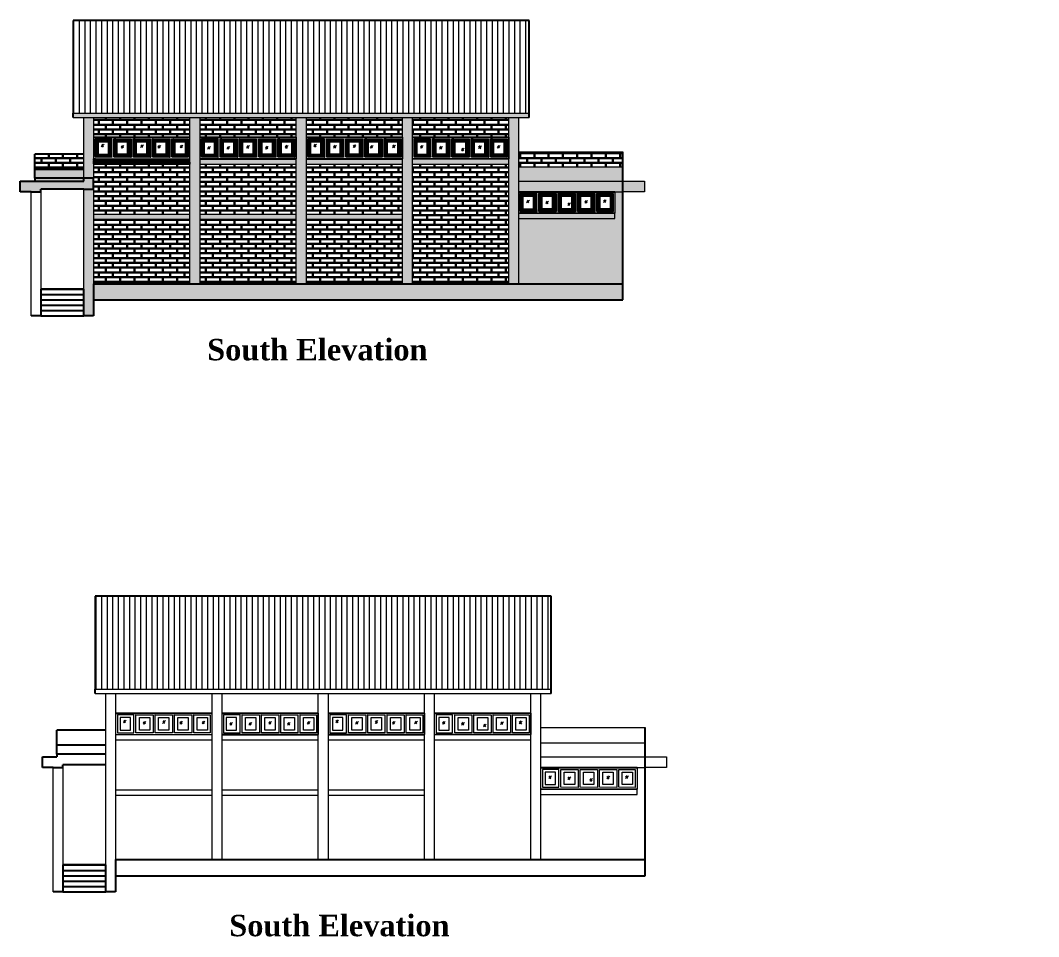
# Model space of a CAD drawing. Header units: inches. Extents: x -6800 to 96653, y -25814 to 17379.
# Drawn here: x 39326 to 40466, y -73 to 953 of the extents above; entities that cross this region are included whole.
import ezdxf

# ---------------------------------------------------------------- set-up
doc = ezdxf.new("R2010")
doc.units = ezdxf.units.IN
doc.header["$MEASUREMENT"] = 0
for name, color, linetype, lineweight in [('furniture', 44, 'Continuous', 15), ('Wall', 90, 'Continuous', 30), ('Win ele', 211, 'Continuous', 15), ('windows', 4, 'Continuous', 13)]:
    doc.layers.add(name, color=color, linetype=linetype, lineweight=lineweight)
doc.styles.get("Standard").update_dxf_attribs({"font": 'arial.ttf'})
pattern_1 = [(0, (15229.343, -2657.8174), (0, 5.334), []), (90, (15229.343, -2657.8174), (-8, 5.334), [5.334, -5.334])]
pattern_2 = [(90, (15229.343, -2657.8174), (-6.25, 0), [])]

msp = doc.modelspace()

# ---------------------------------------------------------------- hatches: boundary and pattern name
at = {"true_color": 0xffffff, "transparency": 33554646}
h = msp.add_hatch(dxfattribs=at)
h.set_pattern_fill('ANSI31')
h.set_pattern_definition([(45, (15229.34297, -2657.81744), (-0.08838834765, 0.08838834765), [])])
h.paths.add_polyline_path([(39515.6, 797.9), (39429.2, 797.9), (39407.6, 797.9), (39407.6, 791.9), (39515.6, 791.9)])
h.paths.add_polyline_path([(39428.1, 819.9), (39409.6, 819.9), (39409.6, 799.9), (39428.1, 799.9)])
h.paths.add_polyline_path([(39424.2, 802.9), (39412.6, 802.9), (39412.6, 816.9), (39424.2, 816.9)], flags=16)
h.paths.add_polyline_path([(39449.7, 819.9), (39430.4, 819.9), (39430.4, 799.9), (39449.7, 799.9)])
h.paths.add_polyline_path([(39434.2, 816.9), (39445.8, 816.9), (39445.8, 802.9), (39434.2, 802.9)], flags=16)
h.paths.add_polyline_path([(39471.3, 819.9), (39452, 819.9), (39452, 799.9), (39471.3, 799.9)])
h.paths.add_polyline_path([(39455.8, 816.9), (39467.4, 816.9), (39467.4, 802.9), (39455.8, 802.9)], flags=16)
h.paths.add_polyline_path([(39513.7, 819.9), (39495.2, 819.9), (39495.2, 799.9), (39513.7, 799.9)])
h.paths.add_polyline_path([(39510.6, 802.9), (39499, 802.9), (39499, 816.9), (39510.6, 816.9)], flags=16)
h.paths.add_polyline_path([(39492.9, 819.9), (39473.6, 819.9), (39473.6, 799.9), (39492.9, 799.9)])
h.paths.add_polyline_path([(39489, 802.9), (39477.4, 802.9), (39477.4, 816.9), (39489, 816.9)], flags=16)
h.paths.add_polyline_path([(39547.1, 819.9), (39528.6, 819.9), (39528.6, 799.9), (39547.1, 799.9)])
h.paths.add_polyline_path([(39531.6, 816.9), (39543.2, 816.9), (39543.2, 802.9), (39531.6, 802.9)], flags=16)
h.paths.add_polyline_path([(39568.7, 819.9), (39549.4, 819.9), (39549.4, 799.9), (39568.7, 799.9)])
h.paths.add_polyline_path([(39553.2, 816.9), (39564.8, 816.9), (39564.8, 802.9), (39553.2, 802.9)], flags=16)
h.paths.add_polyline_path([(39590.3, 819.9), (39571, 819.9), (39571, 799.9), (39590.3, 799.9)])
h.paths.add_polyline_path([(39586.4, 802.9), (39574.8, 802.9), (39574.8, 816.9), (39586.4, 816.9)], flags=16)
h.paths.add_polyline_path([(39611.9, 819.9), (39592.6, 819.9), (39592.6, 799.9), (39611.9, 799.9)])
h.paths.add_polyline_path([(39596.4, 816.9), (39608, 816.9), (39608, 802.9), (39596.4, 802.9)], flags=16)
h.paths.add_polyline_path([(39632.7, 819.9), (39614.2, 819.9), (39614.2, 799.9), (39632.7, 799.9)])
h.paths.add_polyline_path([(39618, 816.9), (39629.6, 816.9), (39629.6, 802.9), (39618, 802.9)], flags=16)
h.paths.add_polyline_path([(39989.7, 758.9), (39971.2, 758.9), (39971.2, 738.9), (39989.7, 738.9)])
h.paths.add_polyline_path([(39986.6, 741.9), (39975, 741.9), (39975, 755.9), (39986.6, 755.9)], flags=16)
h.paths.add_polyline_path([(39968.9, 758.9), (39949.6, 758.9), (39949.6, 738.9), (39968.9, 738.9)])
h.paths.add_polyline_path([(39965, 741.9), (39953.4, 741.9), (39953.4, 755.9), (39965, 755.9)], flags=16)
h.paths.add_polyline_path([(39947.3, 758.9), (39928, 758.9), (39928, 738.9), (39947.3, 738.9)])
h.paths.add_polyline_path([(39943.4, 741.9), (39931.8, 741.9), (39931.8, 755.9), (39943.4, 755.9)], flags=16)
h.paths.add_polyline_path([(39925.7, 758.9), (39906.4, 758.9), (39906.4, 738.9), (39925.7, 738.9)])
h.paths.add_polyline_path([(39910.2, 741.9), (39910.2, 755.9), (39921.8, 755.9), (39921.8, 741.9)], flags=16)
h.paths.add_polyline_path([(39904.1, 758.9), (39885.6, 758.9), (39885.6, 738.9), (39904.1, 738.9)])
h.paths.add_polyline_path([(39888.6, 741.9), (39888.6, 755.9), (39900.2, 755.9), (39900.2, 741.9)], flags=16)
h.paths.add_polyline_path([(39870.7, 819.9), (39852.2, 819.9), (39852.2, 799.9), (39870.7, 799.9)])
h.paths.add_polyline_path([(39867.6, 816.9), (39867.6, 802.9), (39856, 802.9), (39856, 816.9)], flags=16)
h.paths.add_polyline_path([(39849.9, 819.9), (39830.6, 819.9), (39830.6, 799.9), (39849.9, 799.9)])
h.paths.add_polyline_path([(39846, 816.9), (39846, 802.9), (39834.4, 802.9), (39834.4, 816.9)], flags=16)
h.paths.add_polyline_path([(39828.3, 819.9), (39809, 819.9), (39809, 799.9), (39828.3, 799.9)])
h.paths.add_polyline_path([(39812.8, 816.9), (39824.4, 816.9), (39824.4, 802.9), (39812.8, 802.9)], flags=16)
h.paths.add_polyline_path([(39806.7, 819.9), (39787.4, 819.9), (39787.4, 799.9), (39806.7, 799.9)])
h.paths.add_polyline_path([(39802.8, 816.9), (39802.8, 802.9), (39791.2, 802.9), (39791.2, 816.9)], flags=16)
h.paths.add_polyline_path([(39785.1, 819.9), (39766.6, 819.9), (39766.6, 799.9), (39785.1, 799.9)])
h.paths.add_polyline_path([(39781.2, 816.9), (39781.2, 802.9), (39769.6, 802.9), (39769.6, 816.9)], flags=16)
h.paths.add_polyline_path([(39666.1, 819.9), (39647.6, 819.9), (39647.6, 799.9), (39666.1, 799.9)])
h.paths.add_polyline_path([(39662.2, 816.9), (39662.2, 802.9), (39650.6, 802.9), (39650.6, 816.9)], flags=16)
h.paths.add_polyline_path([(39687.7, 819.9), (39668.4, 819.9), (39668.4, 799.9), (39687.7, 799.9)])
h.paths.add_polyline_path([(39683.8, 816.9), (39683.8, 802.9), (39672.2, 802.9), (39672.2, 816.9)], flags=16)
h.paths.add_polyline_path([(39709.3, 819.9), (39690, 819.9), (39690, 799.9), (39709.3, 799.9)])
h.paths.add_polyline_path([(39705.4, 816.9), (39705.4, 802.9), (39693.8, 802.9), (39693.8, 816.9)], flags=16)
h.paths.add_polyline_path([(39730.9, 819.9), (39711.6, 819.9), (39711.6, 799.9), (39730.9, 799.9)])
h.paths.add_polyline_path([(39727, 816.9), (39727, 802.9), (39715.4, 802.9), (39715.4, 816.9)], flags=16)
h.paths.add_polyline_path([(39751.7, 819.9), (39733.2, 819.9), (39733.2, 799.9), (39751.7, 799.9)])
h.paths.add_polyline_path([(39748.6, 816.9), (39748.6, 802.9), (39737, 802.9), (39737, 816.9)], flags=16)
at = {"layer": 'Wall', "true_color": 0xed1f24, "transparency": 33554651}
h = msp.add_hatch(dxfattribs=at)
h.set_pattern_fill('AR-BRSTD', color=240, scale=2)
h.set_pattern_definition(pattern_1)
h.paths.add_polyline_path([(39634.6, 843.9), (39526.6, 843.9), (39526.6, 821.9), (39634.6, 821.9)])
h.paths.add_polyline_path([(39753.6, 843.9), (39645.6, 843.9), (39645.6, 821.9), (39753.6, 821.9)])
h.paths.add_polyline_path([(39515.6, 843.9), (39407.6, 843.9), (39407.6, 821.9), (39429.2, 821.9), (39515.6, 821.9)])
h.paths.add_polyline_path([(39872.6, 843.9), (39764.6, 843.9), (39764.6, 821.9), (39872.6, 821.9)])
h.paths.add_polyline_path([(39872.6, 791.9), (39764.6, 791.9), (39764.6, 657.9), (39872.6, 657.9)])
h.paths.add_polyline_path([(39753.6, 791.9), (39645.6, 791.9), (39645.6, 735.9), (39753.6, 735.9)])
h.paths.add_polyline_path([(39753.6, 729.9), (39645.6, 729.9), (39645.6, 657.9), (39753.6, 657.9)])
h.paths.add_polyline_path([(39634.6, 729.9), (39526.6, 729.9), (39526.6, 657.9), (39634.6, 657.9)])
h.paths.add_polyline_path([(39634.6, 791.9), (39526.6, 791.9), (39526.6, 735.9), (39634.6, 735.9)])
h.paths.add_polyline_path([(39515.6, 791.9), (39407.6, 791.9), (39407.6, 735.9), (39515.6, 735.9)])
h.paths.add_polyline_path([(39515.6, 729.9), (39407.6, 729.9), (39407.6, 657.9), (39515.6, 657.9)])
at = {"layer": 'Wall', "true_color": 0xbaa52c, "transparency": 33554651}
h = msp.add_hatch(color=55, dxfattribs=at)
h.dxf.hatch_style = 1
h.paths.add_polyline_path([(39515.6, 821.9), (39429.2, 821.9), (39407.6, 821.9), (39407.6, 797.9), (39429.2, 797.9), (39515.6, 797.9)])
h.paths.add_polyline_path([(39430.4, 819.9), (39449.7, 819.9), (39449.7, 799.9), (39430.4, 799.9)], flags=16)
h.paths.add_polyline_path([(39428.1, 819.9), (39428.1, 799.9), (39409.6, 799.9), (39409.6, 819.9)], flags=16)
h.paths.add_polyline_path([(39434.2, 816.9), (39445.8, 816.9), (39445.8, 802.9), (39434.2, 802.9)], flags=0)
h.paths.add_polyline_path([(39424.2, 816.9), (39424.2, 802.9), (39412.6, 802.9), (39412.6, 816.9)], flags=0)
h.paths.add_polyline_path([(39452, 819.9), (39471.3, 819.9), (39471.3, 799.9), (39452, 799.9)], flags=16)
h.paths.add_polyline_path([(39455.8, 816.9), (39467.4, 816.9), (39467.4, 802.9), (39455.8, 802.9)], flags=0)
h.paths.add_polyline_path([(39473.6, 819.9), (39492.9, 819.9), (39492.9, 799.9), (39473.6, 799.9)], flags=16)
h.paths.add_polyline_path([(39477.4, 816.9), (39489, 816.9), (39489, 802.9), (39477.4, 802.9)], flags=0)
h.paths.add_polyline_path([(39495.2, 819.9), (39513.7, 819.9), (39513.7, 799.9), (39495.2, 799.9)], flags=16)
h.paths.add_polyline_path([(39499, 816.9), (39510.6, 816.9), (39510.6, 802.9), (39499, 802.9)], flags=0)
h.paths.add_polyline_path([(39634.6, 821.9), (39526.6, 821.9), (39526.6, 797.9), (39634.6, 797.9)])
h.paths.add_polyline_path([(39547.1, 819.9), (39547.1, 799.9), (39528.6, 799.9), (39528.6, 819.9)], flags=16)
h.paths.add_polyline_path([(39531.6, 816.9), (39543.2, 816.9), (39543.2, 802.9), (39531.6, 802.9)], flags=0)
h.paths.add_polyline_path([(39549.4, 819.9), (39568.7, 819.9), (39568.7, 799.9), (39549.4, 799.9)], flags=16)
h.paths.add_polyline_path([(39553.2, 816.9), (39564.8, 816.9), (39564.8, 802.9), (39553.2, 802.9)], flags=0)
h.paths.add_polyline_path([(39571, 819.9), (39590.3, 819.9), (39590.3, 799.9), (39571, 799.9)], flags=16)
h.paths.add_polyline_path([(39574.8, 816.9), (39586.4, 816.9), (39586.4, 802.9), (39574.8, 802.9)], flags=0)
h.paths.add_polyline_path([(39592.6, 819.9), (39611.9, 819.9), (39611.9, 799.9), (39592.6, 799.9)], flags=16)
h.paths.add_polyline_path([(39596.4, 816.9), (39608, 816.9), (39608, 802.9), (39596.4, 802.9)], flags=0)
h.paths.add_polyline_path([(39614.2, 819.9), (39632.7, 819.9), (39632.7, 799.9), (39614.2, 799.9)], flags=16)
h.paths.add_polyline_path([(39618, 816.9), (39629.6, 816.9), (39629.6, 802.9), (39618, 802.9)], flags=0)
h.paths.add_polyline_path([(39753.6, 821.9), (39645.6, 821.9), (39645.6, 797.9), (39753.6, 797.9)])
h.paths.add_polyline_path([(39687.7, 819.9), (39687.7, 799.9), (39668.4, 799.9), (39668.4, 819.9)], flags=16)
h.paths.add_polyline_path([(39690, 819.9), (39709.3, 819.9), (39709.3, 799.9), (39690, 799.9)], flags=16)
h.paths.add_polyline_path([(39683.8, 816.9), (39683.8, 802.9), (39672.2, 802.9), (39672.2, 816.9)], flags=0)
h.paths.add_polyline_path([(39693.8, 816.9), (39705.4, 816.9), (39705.4, 802.9), (39693.8, 802.9)], flags=0)
h.paths.add_polyline_path([(39666.1, 819.9), (39666.1, 799.9), (39647.6, 799.9), (39647.6, 819.9)], flags=16)
h.paths.add_polyline_path([(39711.6, 819.9), (39730.9, 819.9), (39730.9, 799.9), (39711.6, 799.9)], flags=16)
h.paths.add_polyline_path([(39662.2, 816.9), (39662.2, 802.9), (39650.6, 802.9), (39650.6, 816.9)], flags=0)
h.paths.add_polyline_path([(39715.4, 816.9), (39727, 816.9), (39727, 802.9), (39715.4, 802.9)], flags=0)
h.paths.add_polyline_path([(39733.2, 819.9), (39751.7, 819.9), (39751.7, 799.9), (39733.2, 799.9)], flags=16)
h.paths.add_polyline_path([(39737, 816.9), (39748.6, 816.9), (39748.6, 802.9), (39737, 802.9)], flags=0)
h.paths.add_polyline_path([(39872.6, 821.9), (39764.6, 821.9), (39764.6, 797.9), (39872.6, 797.9)])
h.paths.add_polyline_path([(39787.4, 819.9), (39806.7, 819.9), (39806.7, 799.9), (39787.4, 799.9)], flags=16)
h.paths.add_polyline_path([(39785.1, 819.9), (39785.1, 799.9), (39766.6, 799.9), (39766.6, 819.9)], flags=16)
h.paths.add_polyline_path([(39791.2, 816.9), (39802.8, 816.9), (39802.8, 802.9), (39791.2, 802.9)], flags=0)
h.paths.add_polyline_path([(39781.2, 816.9), (39781.2, 802.9), (39769.6, 802.9), (39769.6, 816.9)], flags=0)
h.paths.add_polyline_path([(39809, 819.9), (39828.3, 819.9), (39828.3, 799.9), (39809, 799.9)], flags=16)
h.paths.add_polyline_path([(39812.8, 816.9), (39824.4, 816.9), (39824.4, 802.9), (39812.8, 802.9)], flags=0)
h.paths.add_polyline_path([(39830.6, 819.9), (39849.9, 819.9), (39849.9, 799.9), (39830.6, 799.9)], flags=16)
h.paths.add_polyline_path([(39834.4, 816.9), (39846, 816.9), (39846, 802.9), (39834.4, 802.9)], flags=0)
h.paths.add_polyline_path([(39852.2, 819.9), (39870.7, 819.9), (39870.7, 799.9), (39852.2, 799.9)], flags=16)
h.paths.add_polyline_path([(39856, 816.9), (39867.6, 816.9), (39867.6, 802.9), (39856, 802.9)], flags=0)
h.paths.add_polyline_path([(42665.9, 760.9), (42558.9, 760.9), (42558.9, 698.9), (42665.9, 698.9)])
h.paths.add_polyline_path([(42582.4, 758.6), (42602.2, 758.4), (42602.2, 740.4), (42603.2, 740.4), (42603.2, 758.4), (42622.6, 758.4), (42622.6, 740.4), (42623.6, 740.4), (42623.6, 758.4), (42643, 758.4), (42643, 740.4), (42644, 740.4), (42644, 758.4), (42663.4, 758.4), (42663.4, 740.4), (42643, 740.4), (42622.6, 740.4), (42602.2, 740.4), (42580.8, 740.4), (42561.4, 740.4), (42561.4, 758.4), (42581.4, 758.5), (42581.4, 740.4), (42582.4, 740.4)], flags=16)
h.paths.add_polyline_path([(42585.1, 755.4), (42599.2, 755.4), (42599.2, 743.4), (42585.1, 743.4)], flags=0)
h.paths.add_polyline_path([(42578.5, 755.4), (42578.5, 743.4), (42564.4, 743.4), (42564.4, 755.4)], flags=0)
h.paths.add_polyline_path([(42602.2, 738.4), (42622.6, 738.4), (42643, 738.4), (42663.4, 738.4), (42663.4, 701.4), (42644, 701.4), (42644, 738.4), (42643, 738.4), (42643, 701.4), (42623.6, 701.4), (42623.6, 738.4), (42622.6, 738.4), (42622.6, 701.4), (42603.2, 701.4), (42603.2, 738.4), (42602.2, 738.4), (42602.2, 701.4), (42582.4, 701.4), (42582.4, 738.4), (42581.4, 738.4), (42581.4, 701.4), (42561.4, 701.4), (42561.4, 738.4), (42580.8, 738.4)], flags=16)
h.paths.add_polyline_path([(42606.2, 755.4), (42619.6, 755.4), (42619.6, 743.4), (42606.2, 743.4)], flags=0)
h.paths.add_polyline_path([(42585, 735.2), (42599.2, 735.4), (42599.2, 704.4), (42585, 704.2)], flags=0)
h.paths.add_polyline_path([(42578.6, 735.4), (42578.6, 704.4), (42564.4, 704.4), (42564.4, 735.4)], flags=0)
h.paths.add_polyline_path([(42606.2, 735.4), (42619.6, 735.4), (42619.6, 704.4), (42606.2, 704.4)], flags=0)
h.paths.add_polyline_path([(42626.6, 755.4), (42640, 755.4), (42640, 743.4), (42626.6, 743.4)], flags=0)
h.paths.add_polyline_path([(42626.6, 735.4), (42640, 735.4), (42640, 704.4), (42626.6, 704.4)], flags=0)
h.paths.add_polyline_path([(42644, 758.4), (42663.4, 758.4), (42663.4, 740.4), (42644, 740.4)], flags=0)
h.paths.add_polyline_path([(42647, 755.4), (42660.4, 755.4), (42660.4, 743.4), (42647, 743.4)], flags=0)
h.paths.add_polyline_path([(42644, 738.4), (42663.4, 738.4), (42663.4, 701.4), (42644, 701.4)], flags=0)
h.paths.add_polyline_path([(42647, 735.4), (42660.4, 735.4), (42660.4, 704.4), (42647, 704.4)], flags=0)
h.paths.add_polyline_path([(42879.9, 741.9), (42819.9, 741.9), (42819.9, 657.9), (42822.4, 657.9), (42822.4, 739.4), (42877.4, 739.4), (42877.4, 657.9), (42879.9, 657.9)])
at = {"layer": 'Wall', "true_color": 0xed1f24, "transparency": 33554651}
h = msp.add_hatch(dxfattribs=at)
h.set_pattern_fill('AR-BRSTD', color=240, scale=2)
h.set_pattern_definition(pattern_1)
h.paths.add_polyline_path([(39396.6, 802.9), (39341.7, 802.9), (39341.7, 785.9), (39396.6, 785.9)])
h = msp.add_hatch(dxfattribs=at)
h.set_pattern_fill('AR-BRSTD', color=240, scale=2)
h.set_pattern_definition(pattern_1)
h.paths.add_polyline_path([(40000.6, 760.9), (39991.6, 760.9), (39991.6, 736.9), (39991.6, 730.9), (39883.6, 730.9), (39883.6, 657.9), (40000.6, 657.9)])
h.paths.add_polyline_path([(40911.3, 760.9), (40807.8, 760.9), (40807.8, 657.9), (40911.3, 657.9)])
h.paths.add_polyline_path([(40796.8, 760.9), (40688.8, 760.9), (40688.8, 657.9), (40796.8, 657.9)])
h.paths.add_polyline_path([(40677.8, 760.9), (40575.3, 760.9), (40575.3, 657.9), (40677.8, 657.9)])
h.paths.add_polyline_path([(40881.9, 802.9), (40636.5, 802.9), (40575.3, 802.9), (40911.3, 802.9)])
h.paths.add_polyline_path([(41929.9, 760.9), (41747.9, 760.9), (41747.9, 700.9), (41747.9, 695.9), (41723.9, 695.9), (41723.9, 700.9), (41723.9, 760.9), (41717.9, 760.9), (41573.9, 760.9), (41573.9, 657.9), (41929.9, 657.9)])
h.paths.add_polyline_path([(41908.9, 805.7), (41605.9, 805.7), (41583.9, 805.7), (41919.9, 805.7)], flags=16)
h.paths.add_polyline_path([(41929.9, 805.7), (41573.9, 805.7), (41573.9, 785.9), (41929.9, 785.9)])
h.paths.add_polyline_path([(42784.9, 763.9), (42676.9, 763.9), (42676.9, 657.9), (42784.9, 657.9)])
h.paths.add_polyline_path([(42903.9, 763.9), (42795.9, 763.9), (42795.9, 657.9), (42819.9, 657.9), (42819.9, 741.9), (42879.9, 741.9), (42879.9, 657.9), (42903.9, 657.9)])
h.paths.add_polyline_path([(43022.9, 763.9), (42914.9, 763.9), (42914.9, 657.9), (43022.9, 657.9)])
h.paths.add_polyline_path([(43141.9, 763.9), (43130.3, 763.9), (43033.9, 763.9), (43033.9, 657.9), (43141.9, 657.9)])
h.paths.add_polyline_path([(43207.8, 802.9), (43141.9, 802.9), (43141.9, 800.4), (43141.9, 785.9), (43207.8, 785.9)])
h.paths.add_polyline_path([(42665.9, 805.7), (42548.9, 805.7), (42548.9, 785.9), (42665.9, 785.9)])
h.paths.add_polyline_path([(42558.9, 760.9), (42548.9, 760.9), (42548.9, 657.9), (42665.9, 657.9), (42665.9, 693.9), (42558.9, 693.9), (42558.9, 698.9)])
h = msp.add_hatch(dxfattribs=at)
h.set_pattern_fill('AR-BRSTD', color=240, scale=2)
h.set_pattern_definition(pattern_1)
h.paths.add_polyline_path([(40000.6, 805.7), (39883.6, 805.7), (39883.6, 788.7), (40000.6, 788.7)])
at = {"layer": 'Wall', "true_color": 0xbaa52c, "transparency": 33554651}
h = msp.add_hatch(color=55, dxfattribs=at)
h.dxf.hatch_style = 1
h.paths.add_polyline_path([(39991.6, 760.9), (39883.6, 760.9), (39883.6, 736.9), (39991.6, 736.9)])
h.paths.add_polyline_path([(39971.2, 738.9), (39971.2, 758.9), (39989.7, 758.9), (39989.7, 738.9)], flags=16)
h.paths.add_polyline_path([(39975, 741.9), (39975, 755.9), (39986.6, 755.9), (39986.6, 741.9)], flags=0)
h.paths.add_polyline_path([(39968.9, 738.9), (39949.6, 738.9), (39949.6, 758.9), (39968.9, 758.9)], flags=16)
h.paths.add_polyline_path([(39965, 741.9), (39953.4, 741.9), (39953.4, 755.9), (39965, 755.9)], flags=0)
h.paths.add_polyline_path([(39947.3, 738.9), (39928, 738.9), (39928, 758.9), (39947.3, 758.9)], flags=16)
h.paths.add_polyline_path([(39943.4, 741.9), (39931.8, 741.9), (39931.8, 755.9), (39943.4, 755.9)], flags=0)
h.paths.add_polyline_path([(39925.7, 738.9), (39906.4, 738.9), (39906.4, 758.9), (39925.7, 758.9)], flags=16)
h.paths.add_polyline_path([(39921.8, 741.9), (39910.2, 741.9), (39910.2, 755.9), (39921.8, 755.9)], flags=0)
h.paths.add_polyline_path([(39904.1, 738.9), (39885.6, 738.9), (39885.6, 758.9), (39904.1, 758.9)], flags=16)
h.paths.add_polyline_path([(39900.2, 741.9), (39888.6, 741.9), (39888.6, 755.9), (39900.2, 755.9)], flags=0)
at = {"layer": 'Win ele', "transparency": 33554526}
h = msp.add_hatch(color=256, dxfattribs=at)
h.dxf.hatch_style = 1
h.paths.add_polyline_path([(39526.6, 843.9), (39515.6, 843.9), (39515.6, 657.9), (39526.6, 657.9)])
h.paths.add_polyline_path([(39645.6, 843.9), (39634.6, 843.9), (39634.6, 657.9), (39645.6, 657.9)])
h.paths.add_polyline_path([(39764.6, 843.9), (39753.6, 843.9), (39753.6, 657.9), (39764.6, 657.9)])
h.paths.add_polyline_path([(39883.6, 843.9), (39872.6, 843.9), (39872.6, 657.9), (39883.6, 657.9)])
h.paths.add_polyline_path([(42676.9, 947.5), (42665.9, 947.5), (42665.9, 639.9), (42676.9, 639.9)])
h.paths.add_polyline_path([(42795.9, 851.6), (42793.6, 851.6), (42784.9, 851.6), (42784.9, 639.9), (42795.9, 639.9)])
h.paths.add_polyline_path([(42914.9, 851.6), (42910.4, 851.6), (42903.9, 851.6), (42903.9, 639.9), (42914.9, 639.9)])
h.paths.add_polyline_path([(43033.9, 851.6), (43027.1, 851.6), (43022.9, 851.6), (43022.9, 639.9), (43033.9, 639.9)])
h.paths.add_polyline_path([(43152.9, 947.5), (43141.9, 947.5), (43141.9, 802.9), (43152.9, 802.9)])
h = msp.add_hatch(color=256, dxfattribs=at)
h.dxf.hatch_style = 1
h.paths.add_polyline_path([(39407.6, 843.9), (39396.6, 843.9), (39396.6, 775.9), (39407.6, 775.9)])
h = msp.add_hatch(color=256, dxfattribs=at)
h.dxf.hatch_style = 1
h.paths.add_polyline_path([(39634.6, 797.9), (39526.6, 797.9), (39526.6, 791.9), (39634.6, 791.9)])
h.paths.add_polyline_path([(39753.6, 797.9), (39645.6, 797.9), (39645.6, 791.9), (39753.6, 791.9)])
h.paths.add_polyline_path([(39872.6, 797.9), (39764.6, 797.9), (39764.6, 791.9), (39872.6, 791.9)])
h.paths.add_polyline_path([(39634.6, 735.9), (39526.6, 735.9), (39526.6, 729.9), (39634.6, 729.9)])
h.paths.add_polyline_path([(39753.6, 735.9), (39645.6, 735.9), (39645.6, 729.9), (39753.6, 729.9)])
h.paths.add_polyline_path([(39515.6, 735.9), (39407.6, 735.9), (39407.6, 729.9), (39515.6, 729.9)])
h.paths.add_polyline_path([(39991.6, 736.9), (39883.6, 736.9), (39883.6, 730.9), (39991.6, 730.9)])
h = msp.add_hatch(color=256, dxfattribs=at)
h.dxf.hatch_style = 1
h.paths.add_polyline_path([(40000.6, 788.7), (39883.6, 788.7), (39883.6, 772.9), (40000.6, 772.9)])
h = msp.add_hatch(color=256, dxfattribs=at)
h.dxf.hatch_style = 1
h.paths.add_polyline_path([(39396.6, 772.9), (39341.7, 772.9), (39325.6, 772.9), (39325.6, 760.9), (39337.6, 760.9), (39348.6, 760.9), (39348.6, 763.9), (39396.6, 763.9)])
h.paths.add_polyline_path([(39407.6, 775.9), (39396.6, 775.9), (39396.6, 763.9), (39407.6, 763.9)])
h = msp.add_hatch(color=256, dxfattribs=at)
h.dxf.hatch_style = 1
h.paths.add_polyline_path([(39396.6, 785.9), (39341.7, 785.9), (39341.7, 775.9), (39396.6, 775.9)])
h = msp.add_hatch(color=256, dxfattribs=at)
h.dxf.hatch_style = 1
h.paths.add_polyline_path([(39396.6, 775.9), (39341.7, 775.9), (39341.7, 772.9), (39396.6, 772.9)])
h = msp.add_hatch(color=256, dxfattribs=at)
h.dxf.hatch_style = 1
h.paths.add_polyline_path([(40000.6, 772.9), (39883.6, 772.9), (39883.6, 760.9), (39991.6, 760.9), (40000.6, 760.9)])
h = msp.add_hatch(color=256, dxfattribs=at)
h.dxf.hatch_style = 1
h.paths.add_polyline_path([(40024.6, 772.9), (40000.6, 772.9), (40000.6, 760.9), (40024.6, 760.9)])
h = msp.add_hatch(color=256, dxfattribs=at)
h.dxf.hatch_style = 1
h.paths.add_polyline_path([(39407.6, 763.9), (39396.6, 763.9), (39396.6, 639.9), (39396.6, 621.9), (39407.6, 621.9), (39407.6, 657.9)])
h = msp.add_hatch(color=256, dxfattribs=at)
h.dxf.hatch_style = 1
h.paths.add_polyline_path([(40000.6, 657.9), (39883.6, 657.9), (39407.6, 657.9), (39407.6, 639.9), (39872.6, 639.9), (40000.6, 639.9)])
at = {"layer": 'windows', "transparency": 33554687}
h = msp.add_hatch(dxfattribs=at)
h.set_pattern_fill('ANSI31', color=0, scale=50, angle=45)
h.set_pattern_definition(pattern_2)
h.paths.add_polyline_path([(39895.6, 952.8), (39384.6, 952.8), (39384.6, 848.9), (39895.6, 848.9)])
at = {"layer": 'windows', "true_color": 0xc7c8ca, "transparency": 33554687}
h = msp.add_hatch(color=9, dxfattribs=at)
h.dxf.hatch_style = 1
h.paths.add_polyline_path([(39895.6, 848.9), (39384.6, 848.9), (39384.6, 843.9), (39895.6, 843.9)])
at = {"layer": 'windows', "transparency": 33554687}
h = msp.add_hatch(dxfattribs=at)
h.set_pattern_fill('ANSI31', color=0, scale=50, angle=45)
h.set_pattern_definition(pattern_2)
h.paths.add_polyline_path([(39920.3, 307.9), (39409.3, 307.9), (39409.3, 204), (39920.3, 204)])

# ---------------------------------------------------------------- linework, layer by layer
at = {"transparency": 33554687}
for p, q in [((39895.6, 952.8), (39384.6, 952.8)), ((39384.6, 952.8), (39384.6, 848.9)), ((39895.6, 848.9), (39895.6, 952.8)), ((39384.6, 843.9), (39384.6, 848.9)), ((39895.6, 843.9), (39895.6, 848.9)), ((39407.6, 821.9), (39515.6, 821.9)), ((39526.6, 821.9), (39634.6, 821.9)), ((39645.6, 821.9), (39753.6, 821.9)), ((39764.6, 821.9), (39872.6, 821.9)), ((39341.7, 775.9), (39341.7, 802.9)), ((40000.6, 639.9), (40000.6, 805.7)), ((39526.6, 797.9), (39634.6, 797.9)), ((39645.6, 797.9), (39753.6, 797.9)), ((39396.6, 785.9), (39341.7, 785.9)), ((39396.6, 775.9), (39341.7, 775.9)), ((39341.7, 775.9), (39341.7, 772.9)), ((39396.6, 775.9), (39341.7, 775.9)), ((39341.7, 775.9), (39341.7, 772.9)), ((39407.6, 775.9), (39396.6, 775.9)), ((39396.6, 772.9), (39396.6, 775.9)), ((39407.6, 763.9), (39407.6, 775.9)), ((39325.6, 772.9), (39341.7, 772.9)), ((39325.6, 760.9), (39325.6, 772.9)), ((39341.7, 772.9), (39396.6, 772.9)), ((39337.6, 760.9), (39325.6, 760.9)), ((39337.6, 760.9), (39348.6, 760.9)), ((39396.6, 763.9), (39348.6, 763.9)), ((39348.6, 760.9), (39348.6, 763.9)), ((39396.6, 763.9), (39407.6, 763.9)), ((39883.6, 760.9), (39991.6, 760.9)), ((39348.6, 651.9), (39348.6, 621.9)), ((39396.6, 651.9), (39348.6, 651.9)), ((39348.6, 651.9), (39396.6, 651.9)), ((39396.6, 621.9), (39396.6, 651.9)), ((39407.6, 657.9), (39883.6, 657.9)), ((39407.6, 657.9), (39407.6, 621.9)), ((39883.6, 657.9), (40000.6, 657.9)), ((39348.6, 645.9), (39396.6, 645.9)), ((39348.6, 639.9), (39396.6, 639.9)), ((39396.6, 639.9), (39396.6, 639.9)), ((39407.6, 639.9), (39872.6, 639.9)), ((39515.6, 639.9), (39515.6, 639.9)), ((39634.6, 639.9), (39634.6, 639.9)), ((39753.6, 639.9), (39753.6, 639.9)), ((39872.6, 639.9), (40000.6, 639.9)), ((39872.6, 639.9), (39872.6, 639.9)), ((39348.6, 633.9), (39396.6, 633.9)), ((39348.6, 627.9), (39396.6, 627.9)), ((39348.6, 621.9), (39337.6, 621.9)), ((39348.6, 621.9), (39396.6, 621.9)), ((39407.6, 621.9), (39396.6, 621.9)), ((39920.3, 307.9), (39409.3, 307.9)), ((39409.3, 307.9), (39409.3, 204)), ((39920.3, 204), (39920.3, 307.9)), ((39409.3, 199), (39409.3, 204)), ((39920.3, 199), (39920.3, 204)), ((39432.3, 177), (39540.3, 177)), ((39551.3, 177), (39659.3, 177)), ((39670.3, 177), (39778.3, 177)), ((39789.3, 177), (39897.3, 177)), ((40025.3, -5), (40025.3, 160.8)), ((39421.3, 158), (39366.4, 158)), ((39366.4, 131), (39366.4, 158)), ((39551.3, 153), (39659.3, 153)), ((39670.3, 153), (39778.3, 153)), ((39421.3, 141), (39366.4, 141)), ((39350.3, 128), (39366.4, 128)), ((39350.3, 116), (39350.3, 128)), ((39421.3, 131), (39366.4, 131)), ((39366.4, 131), (39366.4, 128)), ((39362.3, 116), (39350.3, 116)), ((39362.3, 116), (39373.3, 116)), ((39421.3, 119), (39373.3, 119)), ((39373.3, 116), (39373.3, 119)), ((39908.3, 116), (40016.3, 116)), ((39432.3, 13), (39908.3, 13)), ((39432.3, 13), (39432.3, -23)), ((39908.3, 13), (40025.3, 13)), ((39373.3, 7), (39373.3, -23)), ((39421.3, 7), (39373.3, 7)), ((39373.3, 7), (39421.3, 7)), ((39373.3, 1), (39421.3, 1)), ((39421.3, -23), (39421.3, 7)), ((39373.3, -5), (39421.3, -5)), ((39373.3, -11), (39421.3, -11)), ((39421.3, -5), (39421.3, -5)), ((39432.3, -5), (39897.3, -5)), ((39540.3, -5), (39540.3, -5)), ((39659.3, -5), (39659.3, -5)), ((39778.3, -5), (39778.3, -5)), ((39897.3, -5), (40025.3, -5)), ((39897.3, -5), (39897.3, -5)), ((39373.3, -17), (39421.3, -17)), ((39373.3, -23), (39362.3, -23)), ((39373.3, -23), (39421.3, -23)), ((39432.3, -23), (39421.3, -23))]:
    msp.add_line(p, q, dxfattribs=at)
at = {"lineweight": 9, "transparency": 33554687}
for p, q in [((39384.6, 848.9), (39895.6, 848.9)), ((39384.6, 843.9), (39895.6, 843.9)), ((39396.6, 775.9), (39396.6, 843.9)), ((39407.6, 843.9), (39407.6, 657.9)), ((39515.6, 657.9), (39515.6, 843.9)), ((39526.6, 843.9), (39526.6, 657.9)), ((39634.6, 657.9), (39634.6, 843.9)), ((39645.6, 843.9), (39645.6, 657.9)), ((39753.6, 657.9), (39753.6, 843.9)), ((39764.6, 843.9), (39764.6, 657.9)), ((39872.6, 657.9), (39872.6, 843.9)), ((39883.6, 843.9), (39883.6, 657.9)), ((39883.6, 772.9), (40000.6, 772.9)), ((39337.6, 621.9), (39337.6, 760.9)), ((39348.6, 760.9), (39348.6, 639.9)), ((39396.6, 639.9), (39396.6, 763.9)), ((39883.6, 760.9), (40000.6, 760.9)), ((39409.3, 204), (39920.3, 204)), ((39409.3, 199), (39920.3, 199)), ((39421.3, -5), (39421.3, 199)), ((39432.3, 199), (39432.3, 13)), ((39540.3, 13), (39540.3, 199)), ((39551.3, 199), (39551.3, 13)), ((39659.3, 13), (39659.3, 199)), ((39670.3, 199), (39670.3, 13)), ((39778.3, 13), (39778.3, 199)), ((39789.3, 199), (39789.3, 13)), ((39897.3, 13), (39897.3, 199)), ((39908.3, 199), (39908.3, 13)), ((39908.3, 128), (40025.3, 128)), ((39362.3, -23), (39362.3, 116)), ((39373.3, 116), (39373.3, -5)), ((39908.3, 116), (40025.3, 116))]:
    msp.add_line(p, q, dxfattribs=at)
at = {"transparency": 33554651}
msp.add_line((39396.6, 802.9), (39341.7, 802.9), dxfattribs=at)
at = {"lineweight": 5, "transparency": 33554661}
for p, q in [((39883.6, 805.7), (40000.6, 805.7)), ((39883.6, 788.7), (40000.6, 788.7)), ((39908.3, 160.8), (40025.3, 160.8)), ((39908.3, 143.8), (40025.3, 143.8))]:
    msp.add_line(p, q, dxfattribs=at)
at = {"lineweight": 5, "transparency": 33554687}
for p, q in [((39407.6, 797.9), (39515.6, 797.9)), ((39764.6, 797.9), (39872.6, 797.9)), ((39883.6, 736.9), (39991.6, 736.9)), ((39883.6, 730.9), (39991.6, 730.9)), ((39991.6, 730.9), (39991.6, 736.9)), ((39432.3, 153), (39540.3, 153)), ((39789.3, 153), (39897.3, 153)), ((39908.3, 92), (40016.3, 92)), ((40016.3, 86), (40016.3, 92)), ((39908.3, 86), (40016.3, 86))]:
    msp.add_line(p, q, dxfattribs=at)
at = {"lineweight": 5, "transparency": 33554674}
for p, q in [((39407.6, 791.9), (39515.6, 791.9)), ((39526.6, 791.9), (39634.6, 791.9)), ((39645.6, 791.9), (39753.6, 791.9)), ((39764.6, 791.9), (39872.6, 791.9)), ((39407.6, 735.9), (39515.6, 735.9)), ((39526.6, 735.9), (39634.6, 735.9)), ((39645.6, 735.9), (39753.6, 735.9)), ((39407.6, 729.9), (39515.6, 729.9)), ((39526.6, 729.9), (39634.6, 729.9)), ((39645.6, 729.9), (39753.6, 729.9)), ((39432.3, 147), (39540.3, 147)), ((39551.3, 147), (39659.3, 147)), ((39670.3, 147), (39778.3, 147)), ((39789.3, 147), (39897.3, 147)), ((39432.3, 91), (39540.3, 91)), ((39432.3, 85), (39540.3, 85)), ((39551.3, 91), (39659.3, 91)), ((39551.3, 85), (39659.3, 85)), ((39670.3, 91), (39778.3, 91)), ((39670.3, 85), (39778.3, 85))]:
    msp.add_line(p, q, dxfattribs=at)
at = {"lineweight": 0, "transparency": 33554610}
for p, q in [((40000.6, 772.9), (40024.6, 772.9)), ((40024.6, 772.9), (40024.6, 760.9)), ((40024.6, 760.9), (40000.6, 760.9)), ((40025.3, 128), (40049.3, 128)), ((40049.3, 128), (40049.3, 116)), ((40049.3, 116), (40025.3, 116))]:
    msp.add_line(p, q, dxfattribs=at)
at = {"lineweight": 5, "transparency": 33554687}
for points in [[(39412.6, 802.9), (39424.2, 802.9), (39424.2, 816.9), (39412.6, 816.9)], [(39445.8, 802.9), (39434.2, 802.9), (39434.2, 816.9), (39445.8, 816.9)], [(39467.4, 802.9), (39455.8, 802.9), (39455.8, 816.9), (39467.4, 816.9)], [(39489, 802.9), (39477.4, 802.9), (39477.4, 816.9), (39489, 816.9)], [(39510.6, 802.9), (39499, 802.9), (39499, 816.9), (39510.6, 816.9)], [(39531.6, 802.9), (39543.2, 802.9), (39543.2, 816.9), (39531.6, 816.9)], [(39564.8, 802.9), (39553.2, 802.9), (39553.2, 816.9), (39564.8, 816.9)], [(39586.4, 802.9), (39574.8, 802.9), (39574.8, 816.9), (39586.4, 816.9)], [(39608, 802.9), (39596.4, 802.9), (39596.4, 816.9), (39608, 816.9)], [(39629.6, 802.9), (39618, 802.9), (39618, 816.9), (39629.6, 816.9)], [(39650.6, 802.9), (39662.2, 802.9), (39662.2, 816.9), (39650.6, 816.9)], [(39683.8, 802.9), (39672.2, 802.9), (39672.2, 816.9), (39683.8, 816.9)], [(39705.4, 802.9), (39693.8, 802.9), (39693.8, 816.9), (39705.4, 816.9)], [(39727, 802.9), (39715.4, 802.9), (39715.4, 816.9), (39727, 816.9)], [(39748.6, 802.9), (39737, 802.9), (39737, 816.9), (39748.6, 816.9)], [(39769.6, 802.9), (39781.2, 802.9), (39781.2, 816.9), (39769.6, 816.9)], [(39802.8, 802.9), (39791.2, 802.9), (39791.2, 816.9), (39802.8, 816.9)], [(39824.4, 802.9), (39812.8, 802.9), (39812.8, 816.9), (39824.4, 816.9)], [(39846, 802.9), (39834.4, 802.9), (39834.4, 816.9), (39846, 816.9)], [(39867.6, 802.9), (39856, 802.9), (39856, 816.9), (39867.6, 816.9)], [(39888.6, 741.9), (39900.2, 741.9), (39900.2, 755.9), (39888.6, 755.9)], [(39921.8, 741.9), (39910.2, 741.9), (39910.2, 755.9), (39921.8, 755.9)], [(39943.4, 741.9), (39931.8, 741.9), (39931.8, 755.9), (39943.4, 755.9)], [(39965, 741.9), (39953.4, 741.9), (39953.4, 755.9), (39965, 755.9)], [(39986.6, 741.9), (39975, 741.9), (39975, 755.9), (39986.6, 755.9)], [(39437.3, 158), (39448.9, 158), (39448.9, 172), (39437.3, 172)], [(39470.5, 158), (39458.9, 158), (39458.9, 172), (39470.5, 172)], [(39492.1, 158), (39480.5, 158), (39480.5, 172), (39492.1, 172)], [(39513.7, 158), (39502.1, 158), (39502.1, 172), (39513.7, 172)], [(39535.3, 158), (39523.7, 158), (39523.7, 172), (39535.3, 172)], [(39556.3, 158), (39567.9, 158), (39567.9, 172), (39556.3, 172)], [(39589.5, 158), (39577.9, 158), (39577.9, 172), (39589.5, 172)], [(39611.1, 158), (39599.5, 158), (39599.5, 172), (39611.1, 172)], [(39632.7, 158), (39621.1, 158), (39621.1, 172), (39632.7, 172)], [(39654.3, 158), (39642.7, 158), (39642.7, 172), (39654.3, 172)], [(39675.3, 158), (39686.9, 158), (39686.9, 172), (39675.3, 172)], [(39708.5, 158), (39696.9, 158), (39696.9, 172), (39708.5, 172)], [(39730.1, 158), (39718.5, 158), (39718.5, 172), (39730.1, 172)], [(39751.7, 158), (39740.1, 158), (39740.1, 172), (39751.7, 172)], [(39773.3, 158), (39761.7, 158), (39761.7, 172), (39773.3, 172)], [(39794.3, 158), (39805.9, 158), (39805.9, 172), (39794.3, 172)], [(39827.5, 158), (39815.9, 158), (39815.9, 172), (39827.5, 172)], [(39849.1, 158), (39837.5, 158), (39837.5, 172), (39849.1, 172)], [(39870.7, 158), (39859.1, 158), (39859.1, 172), (39870.7, 172)], [(39892.3, 158), (39880.7, 158), (39880.7, 172), (39892.3, 172)], [(39913.3, 97), (39924.9, 97), (39924.9, 111), (39913.3, 111)], [(39946.5, 97), (39934.9, 97), (39934.9, 111), (39946.5, 111)], [(39968.1, 97), (39956.5, 97), (39956.5, 111), (39968.1, 111)], [(39989.7, 97), (39978.1, 97), (39978.1, 111), (39989.7, 111)], [(40011.3, 97), (39999.7, 97), (39999.7, 111), (40011.3, 111)]]:
    msp.add_lwpolyline(points, close=True, dxfattribs=at)
at = {"layer": 'furniture', "transparency": 33554687}
for p, q in [((39429.2, 821.9), (39407.6, 821.9)), ((39407.6, 821.9), (39407.6, 797.9)), ((39515.6, 821.9), (39429.2, 821.9)), ((39515.6, 797.9), (39515.6, 821.9)), ((39634.6, 821.9), (39526.6, 821.9)), ((39526.6, 821.9), (39526.6, 797.9)), ((39634.6, 821.9), (39634.6, 797.9)), ((39753.6, 821.9), (39645.6, 821.9)), ((39645.6, 821.9), (39645.6, 797.9)), ((39753.6, 821.9), (39753.6, 797.9)), ((39872.6, 821.9), (39764.6, 821.9)), ((39764.6, 821.9), (39764.6, 797.9)), ((39872.6, 821.9), (39872.6, 797.9)), ((39419.5, 814), (39416.3, 811)), ((39418, 814), (39416.4, 812.5)), ((39418.9, 812.1), (39417.6, 810.9)), ((39441.6, 812.8), (39438.4, 809.7)), ((39440.1, 812.7), (39438.5, 811.2)), ((39441, 810.8), (39439.7, 809.6)), ((39463.5, 813.5), (39460.3, 810.5)), ((39462, 813.5), (39460.4, 812)), ((39462.9, 811.6), (39461.6, 810.4)), ((39482.8, 812.8), (39479.6, 809.7)), ((39481.3, 812.7), (39479.7, 811.2)), ((39482.1, 810.8), (39480.9, 809.6)), ((39507.7, 813), (39504.5, 810)), ((39506.2, 813), (39504.6, 811.5)), ((39507.1, 811.1), (39505.8, 809.9)), ((39538.5, 811.6), (39535.4, 808.6)), ((39537.1, 811.6), (39535.5, 810.1)), ((39560.1, 811.6), (39557, 808.6)), ((39558.7, 811.6), (39557.1, 810.1)), ((39582.3, 812.6), (39579.1, 809.6)), ((39580.8, 812.5), (39579.2, 811)), ((39581.7, 810.6), (39580.4, 809.4)), ((39603.3, 811.6), (39600.2, 808.6)), ((39601.9, 811.6), (39600.3, 810.1)), ((39625.5, 812.6), (39622.3, 809.6)), ((39624, 812.5), (39622.4, 811)), ((39624.9, 810.6), (39623.6, 809.4)), ((39657.5, 814), (39654.3, 811)), ((39656, 814), (39654.4, 812.5)), ((39656.9, 812.1), (39655.6, 810.9)), ((39679.6, 812.8), (39676.4, 809.7)), ((39678.1, 812.7), (39676.5, 811.2)), ((39679, 810.8), (39677.7, 809.6)), ((39701.5, 813.5), (39698.3, 810.5)), ((39700, 813.5), (39698.4, 812)), ((39700.9, 811.6), (39699.6, 810.4)), ((39720.8, 812.8), (39717.6, 809.7)), ((39719.3, 812.7), (39717.7, 811.2)), ((39720.1, 810.8), (39718.9, 809.6)), ((39745.7, 813), (39742.5, 810)), ((39744.2, 813), (39742.6, 811.5)), ((39745.1, 811.1), (39743.8, 809.9)), ((39776.9, 812.6), (39773.7, 809.6)), ((39775.4, 812.6), (39773.8, 811.1)), ((39776.2, 810.7), (39775, 809.5)), ((39798.3, 811.5), (39795.1, 808.5)), ((39796.8, 811.5), (39795.2, 810)), ((39842, 812.2), (39838.8, 809.2)), ((39840.5, 812.2), (39838.9, 810.7)), ((39841.4, 810.3), (39840.1, 809.1)), ((39862.9, 812.8), (39859.8, 809.8)), ((39861.4, 812.8), (39859.9, 811.3)), ((39862.3, 810.9), (39861.1, 809.7)), ((39537.9, 809.6), (39536.7, 808.5)), ((39559.5, 809.6), (39558.3, 808.5)), ((39602.7, 809.6), (39601.5, 808.5)), ((39797.7, 809.6), (39796.5, 808.4)), ((39822.8, 809.6), (39819.7, 806.6)), ((39821.4, 809.6), (39819.8, 808.1)), ((39822.2, 807.7), (39821, 806.5)), ((39407.6, 797.9), (39429.2, 797.9)), ((39429.2, 797.9), (39515.6, 797.9)), ((39526.6, 797.9), (39634.6, 797.9)), ((39645.6, 797.9), (39753.6, 797.9)), ((39872.6, 797.9), (39764.6, 797.9)), ((39991.6, 760.9), (39883.6, 760.9)), ((39883.6, 760.9), (39883.6, 736.9)), ((39991.6, 760.9), (39991.6, 736.9)), ((39895.9, 751.6), (39892.7, 748.6)), ((39894.4, 751.6), (39892.8, 750.1)), ((39895.2, 749.7), (39894, 748.5)), ((39917.3, 750.5), (39914.1, 747.5)), ((39915.8, 750.5), (39914.2, 749)), ((39916.7, 748.6), (39915.5, 747.4)), ((39941.8, 748.6), (39938.7, 745.6)), ((39940.4, 748.6), (39938.8, 747.1)), ((39941.2, 746.7), (39940, 745.5)), ((39961, 751.2), (39957.8, 748.2)), ((39959.5, 751.2), (39957.9, 749.7)), ((39960.4, 749.3), (39959.1, 748.1)), ((39981.9, 751.8), (39978.8, 748.8)), ((39980.4, 751.8), (39978.9, 750.3)), ((39981.3, 749.9), (39980.1, 748.7)), ((39991.6, 736.9), (39883.6, 736.9)), ((39453.9, 177), (39432.3, 177)), ((39432.3, 177), (39432.3, 153)), ((39540.3, 177), (39453.9, 177)), ((39540.3, 153), (39540.3, 177)), ((39659.3, 177), (39551.3, 177)), ((39551.3, 177), (39551.3, 153)), ((39659.3, 177), (39659.3, 153)), ((39778.3, 177), (39670.3, 177)), ((39670.3, 177), (39670.3, 153)), ((39778.3, 177), (39778.3, 153)), ((39897.3, 177), (39789.3, 177)), ((39789.3, 177), (39789.3, 153)), ((39897.3, 177), (39897.3, 153)), ((39444.1, 169.1), (39441, 166.1)), ((39442.7, 169.1), (39441.1, 167.6)), ((39443.5, 167.2), (39442.3, 166)), ((39466.3, 167.8), (39463.1, 164.8)), ((39464.8, 167.8), (39463.2, 166.3)), ((39465.7, 165.9), (39464.4, 164.7)), ((39488.1, 168.6), (39485, 165.6)), ((39486.7, 168.6), (39485.1, 167.1)), ((39487.5, 166.6), (39486.3, 165.5)), ((39507.4, 167.8), (39504.3, 164.8)), ((39506, 167.8), (39504.4, 166.3)), ((39506.8, 165.9), (39505.6, 164.7)), ((39532.4, 168.1), (39529.2, 165.1)), ((39530.9, 168.1), (39529.3, 166.6)), ((39531.8, 166.2), (39530.5, 165)), ((39563.2, 166.7), (39560.1, 163.7)), ((39561.7, 166.7), (39560.2, 165.2)), ((39562.6, 164.7), (39561.4, 163.5)), ((39584.8, 166.7), (39581.7, 163.7)), ((39583.3, 166.7), (39581.8, 165.2)), ((39584.2, 164.7), (39583, 163.5)), ((39606.9, 167.7), (39603.8, 164.6)), ((39605.5, 167.6), (39603.9, 166.1)), ((39606.3, 165.7), (39605.1, 164.5)), ((39628, 166.7), (39624.9, 163.7)), ((39626.5, 166.7), (39625, 165.2)), ((39627.4, 164.7), (39626.2, 163.5)), ((39650.1, 167.7), (39647, 164.6)), ((39648.7, 167.6), (39647.1, 166.1)), ((39649.5, 165.7), (39648.3, 164.5)), ((39682.1, 169.1), (39679, 166.1)), ((39680.7, 169.1), (39679.1, 167.6)), ((39681.5, 167.2), (39680.3, 166)), ((39704.3, 167.8), (39701.1, 164.8)), ((39702.8, 167.8), (39701.2, 166.3)), ((39703.7, 165.9), (39702.4, 164.7)), ((39726.1, 168.6), (39723, 165.6)), ((39724.7, 168.6), (39723.1, 167.1)), ((39725.5, 166.6), (39724.3, 165.5)), ((39745.4, 167.8), (39742.3, 164.8)), ((39744, 167.8), (39742.4, 166.3)), ((39744.8, 165.9), (39743.6, 164.7)), ((39770.4, 168.1), (39767.2, 165.1)), ((39768.9, 168.1), (39767.3, 166.6)), ((39769.8, 166.2), (39768.5, 165)), ((39801.5, 167.7), (39798.4, 164.7)), ((39800.1, 167.7), (39798.5, 166.2)), ((39800.9, 165.8), (39799.7, 164.6)), ((39823, 166.6), (39819.8, 163.6)), ((39821.5, 166.6), (39819.9, 165.1)), ((39822.4, 164.7), (39821.1, 163.5)), ((39847.5, 164.7), (39844.4, 161.7)), ((39846, 164.7), (39844.5, 163.2)), ((39846.9, 162.8), (39845.7, 161.6)), ((39866.7, 167.3), (39863.5, 164.3)), ((39865.2, 167.3), (39863.6, 165.8)), ((39866.1, 165.4), (39864.8, 164.2)), ((39887.6, 167.9), (39884.4, 164.9)), ((39886.1, 167.9), (39884.5, 166.4)), ((39887, 166), (39885.8, 164.8)), ((39432.3, 153), (39453.9, 153)), ((39453.9, 153), (39540.3, 153)), ((39551.3, 153), (39659.3, 153)), ((39670.3, 153), (39778.3, 153)), ((39897.3, 153), (39789.3, 153)), ((40016.3, 116), (39908.3, 116)), ((39908.3, 116), (39908.3, 92)), ((40016.3, 116), (40016.3, 92)), ((39920.5, 106.7), (39917.4, 103.7)), ((39919.1, 106.7), (39917.5, 105.2)), ((39919.9, 104.8), (39918.7, 103.6)), ((39942, 105.6), (39938.8, 102.6)), ((39940.5, 105.6), (39938.9, 104.1)), ((39941.4, 103.7), (39940.1, 102.5)), ((39966.5, 103.7), (39963.4, 100.7)), ((39965, 103.7), (39963.5, 102.2)), ((39985.7, 106.3), (39982.5, 103.3)), ((39984.2, 106.3), (39982.6, 104.8)), ((39985.1, 104.4), (39983.8, 103.2)), ((40006.6, 106.9), (40003.4, 103.9)), ((40005.1, 106.9), (40003.5, 105.4)), ((40006, 105), (40004.8, 103.8)), ((40016.3, 92), (39908.3, 92)), ((39965.9, 101.8), (39964.7, 100.6))]:
    msp.add_line(p, q, dxfattribs=at)
for points in [[(39409.6, 799.9), (39428.1, 799.9), (39428.1, 819.9), (39409.6, 819.9)], [(39449.7, 799.9), (39430.4, 799.9), (39430.4, 819.9), (39449.7, 819.9)], [(39471.3, 799.9), (39452, 799.9), (39452, 819.9), (39471.3, 819.9)], [(39492.9, 799.9), (39473.6, 799.9), (39473.6, 819.9), (39492.9, 819.9)], [(39513.7, 799.9), (39495.2, 799.9), (39495.2, 819.9), (39513.7, 819.9)], [(39528.6, 799.9), (39547.1, 799.9), (39547.1, 819.9), (39528.6, 819.9)], [(39568.7, 799.9), (39549.4, 799.9), (39549.4, 819.9), (39568.7, 819.9)], [(39590.3, 799.9), (39571, 799.9), (39571, 819.9), (39590.3, 819.9)], [(39611.9, 799.9), (39592.6, 799.9), (39592.6, 819.9), (39611.9, 819.9)], [(39632.7, 799.9), (39614.2, 799.9), (39614.2, 819.9), (39632.7, 819.9)], [(39647.6, 799.9), (39666.1, 799.9), (39666.1, 819.9), (39647.6, 819.9)], [(39687.7, 799.9), (39668.4, 799.9), (39668.4, 819.9), (39687.7, 819.9)], [(39709.3, 799.9), (39690, 799.9), (39690, 819.9), (39709.3, 819.9)], [(39730.9, 799.9), (39711.6, 799.9), (39711.6, 819.9), (39730.9, 819.9)], [(39751.7, 799.9), (39733.2, 799.9), (39733.2, 819.9), (39751.7, 819.9)], [(39766.6, 799.9), (39785.1, 799.9), (39785.1, 819.9), (39766.6, 819.9)], [(39806.7, 799.9), (39787.4, 799.9), (39787.4, 819.9), (39806.7, 819.9)], [(39828.3, 799.9), (39809, 799.9), (39809, 819.9), (39828.3, 819.9)], [(39849.9, 799.9), (39830.6, 799.9), (39830.6, 819.9), (39849.9, 819.9)], [(39870.7, 799.9), (39852.2, 799.9), (39852.2, 819.9), (39870.7, 819.9)], [(39885.6, 738.9), (39904.1, 738.9), (39904.1, 758.9), (39885.6, 758.9)], [(39925.7, 738.9), (39906.4, 738.9), (39906.4, 758.9), (39925.7, 758.9)], [(39947.3, 738.9), (39928, 738.9), (39928, 758.9), (39947.3, 758.9)], [(39968.9, 738.9), (39949.6, 738.9), (39949.6, 758.9), (39968.9, 758.9)], [(39989.7, 738.9), (39971.2, 738.9), (39971.2, 758.9), (39989.7, 758.9)], [(39434.3, 155), (39452.8, 155), (39452.8, 175), (39434.3, 175)], [(39474.4, 154.9), (39455.1, 155), (39455.1, 175), (39474.4, 174.9)], [(39496, 154.9), (39476.7, 155), (39476.7, 175), (39496, 174.9)], [(39517.6, 154.9), (39498.3, 155), (39498.3, 175), (39517.6, 174.9)], [(39538.4, 154.9), (39519.9, 155), (39519.9, 175), (39538.4, 174.9)], [(39553.3, 155), (39571.8, 155), (39571.8, 175), (39553.3, 175)], [(39593.4, 154.9), (39574.1, 155), (39574.1, 175), (39593.4, 174.9)], [(39615, 154.9), (39595.7, 155), (39595.7, 175), (39615, 174.9)], [(39636.6, 154.9), (39617.3, 155), (39617.3, 175), (39636.6, 174.9)], [(39657.4, 154.9), (39638.9, 155), (39638.9, 175), (39657.4, 174.9)], [(39672.3, 155), (39690.8, 155), (39690.8, 175), (39672.3, 175)], [(39712.4, 154.9), (39693.1, 155), (39693.1, 175), (39712.4, 174.9)], [(39734, 154.9), (39714.7, 155), (39714.7, 175), (39734, 174.9)], [(39755.6, 154.9), (39736.3, 155), (39736.3, 175), (39755.6, 174.9)], [(39776.4, 154.9), (39757.9, 155), (39757.9, 175), (39776.4, 174.9)], [(39791.3, 155), (39809.8, 155), (39809.8, 175), (39791.3, 175)], [(39831.4, 154.9), (39812.1, 155), (39812.1, 175), (39831.4, 174.9)], [(39853, 154.9), (39833.7, 155), (39833.7, 175), (39853, 174.9)], [(39874.6, 154.9), (39855.3, 155), (39855.3, 175), (39874.6, 174.9)], [(39895.4, 154.9), (39876.9, 155), (39876.9, 175), (39895.4, 174.9)], [(39910.3, 94), (39928.8, 94), (39928.8, 114), (39910.3, 114)], [(39950.4, 93.9), (39931.1, 94), (39931.1, 114), (39950.4, 113.9)], [(39972, 93.9), (39952.7, 94), (39952.7, 114), (39972, 113.9)], [(39993.6, 93.9), (39974.3, 94), (39974.3, 114), (39993.6, 113.9)], [(40014.4, 93.9), (39995.9, 94), (39995.9, 114), (40014.4, 113.9)]]:
    msp.add_lwpolyline(points, close=True, dxfattribs=at)

# ---------------------------------------------------------------- texts
at = {"transparency": 33554687, "char_height": 24, "attachment_point": 1}
for insert in [(39534.9, 596.1), (39559.6, -48.8)]:
    msp.add_mtext_dynamic_manual_height_columns('{\\fTimes New Roman|b1|i0|c0|p18;South Elevation}', width=405.729, gutter_width=1, heights=[0], dxfattribs=dict(at, insert=insert))

doc.saveas('drawing.dxf')
